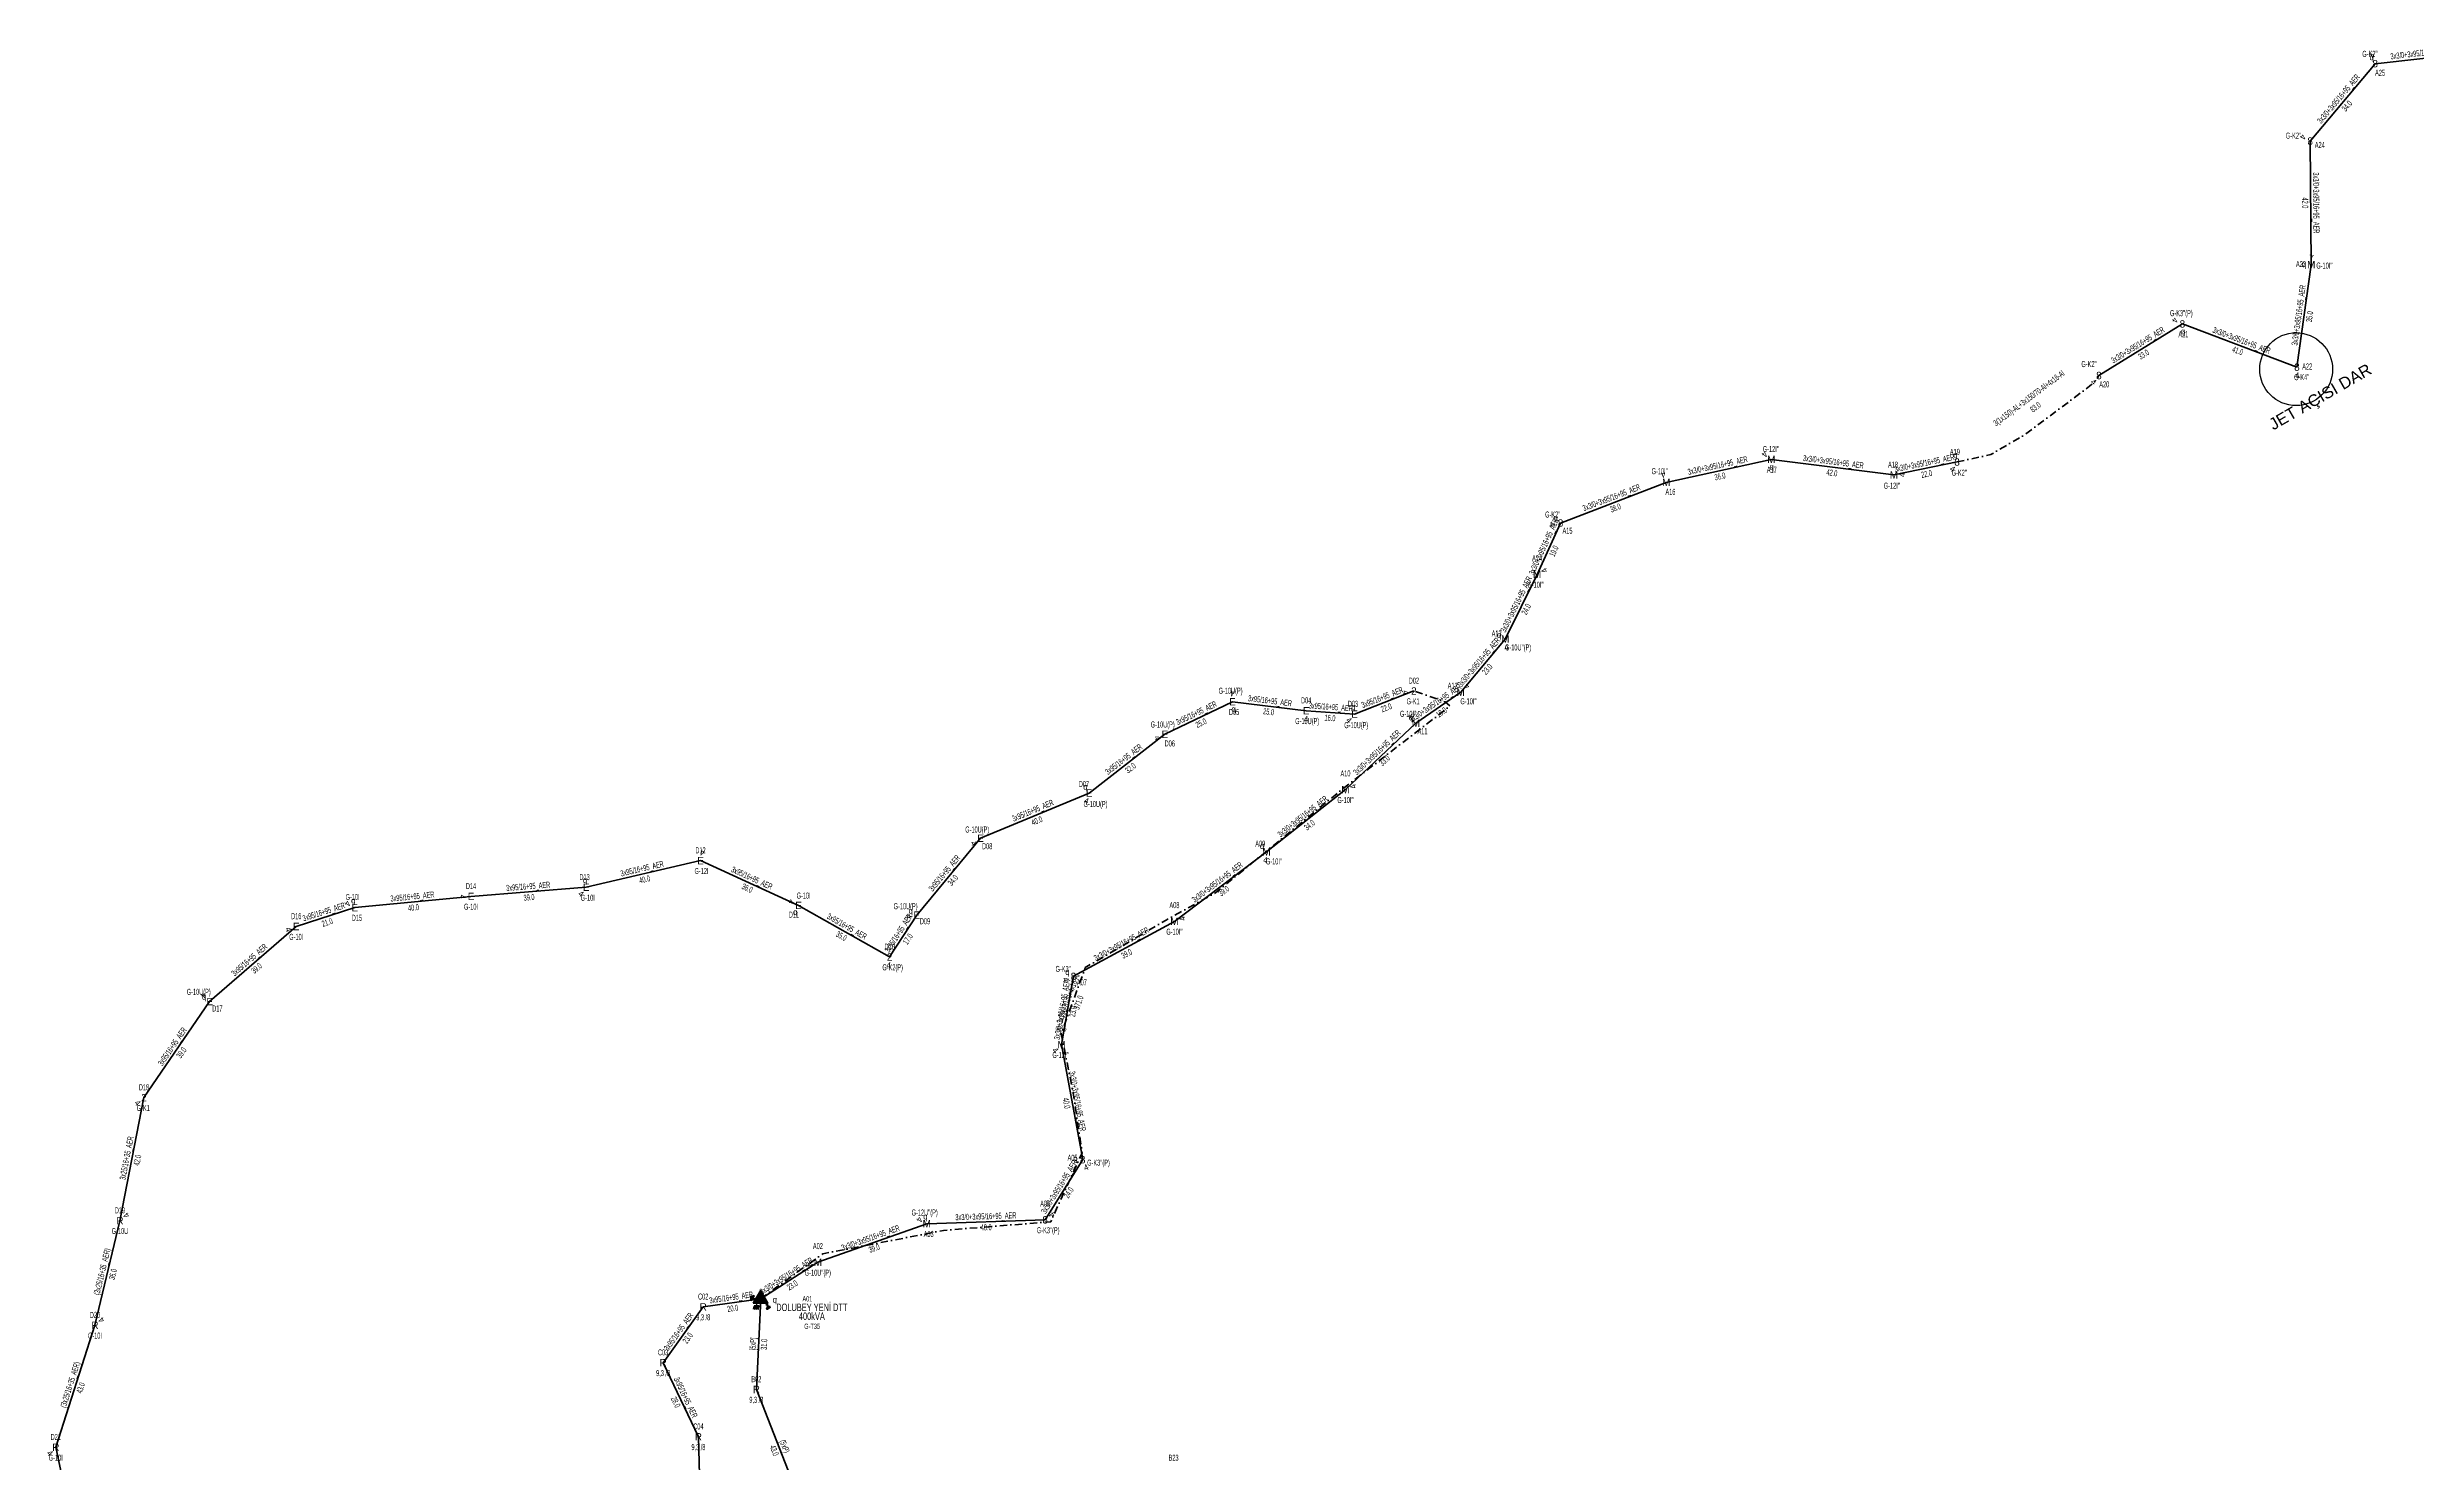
# Model space of a CAD drawing. Header units: millimetres. Extents: x 431745 to 436691, y 4033035 to 4040054.
# Drawn here: x 433489 to 434291, y 4033542 to 4034020 of the extents above; entities that cross this region are included whole.
import ezdxf
from ezdxf.enums import TextEntityAlignment as Align

# ---------------------------------------------------------------- set-up
doc = ezdxf.new("R2010")
doc.units = ezdxf.units.MM
doc.linetypes.add('DASHDOT', pattern=[5, 2.5, -1.25, 0, -1.25])
for name, color, linetype, lineweight in [('DIREK_AG_MEVCUT', 120, 'Continuous', 25), ('DIREK_AG_YENI', 108, 'Continuous', 25), ('DIREK_OG_YENI', 10, 'Continuous', 25), ('HAT_AG_HAVAI_BYSK', 3, 'Continuous', 50), ('HAT_AG_HAVAI_MEVCUT', 126, 'Continuous', 50), ('HAT_AG_HAVAI_YENI', 3, 'Continuous', 50), ('HAT_AG_YERALTI_YENI', 3, 'DASHDOT', 50), ('HAT_OG_HAVAI_YENI', 1, 'Continuous', 70), ('HAT_OG_YERALTI_YENI', 1, 'DASHDOT', 70), ('KULLANICI', 1, 'Continuous', 25), ('TRAFO_TADILAT_BYSK', 5, 'Continuous', 30), ('TRAFO_YENI', 5, 'Continuous', 30)]:
    doc.layers.add(name, color=color, linetype=linetype, lineweight=lineweight)
doc.styles.add('Direk', font='B_CAD')
doc.styles.get("Standard").update_dxf_attribs({"font": 'Arial'})

# ---------------------------------------------------------------- blocks, each defined once
blk = doc.blocks.new('YENI_DIREK')
h = blk.add_hatch(color=32)
h.paths.add_polyline_path([(-3.28, -0.5), (-3.07, -0.63), (-2.64, 0.1), (-1.87, -0.35), (-1.77, -0.17), (-2.54, 0.28), (-2.11, 1.01), (-2.33, 1.14)])
h.paths.add_polyline_path([(-3.42, -0.17), (-3.29, -0.25), (-2.57, 0.98), (-2.7, 1.06)])
h.paths.add_polyline_path([(-3.5, 0.29), (-3.37, 0.22), (-3.01, 0.82), (-3.14, 0.9)])
h.paths.add_polyline_path([(-3.41, 0.73), (-3.54, 0.81), (-3.62, 0.68), (-3.49, 0.61)])
h.paths.add_polyline_path([(-1.26, -1.44), (-1.46, -1.44), (-1.47, -2.34), (-2.22, -2.34), (-2.48, -3.47), (-2.38, -3.47), (-2.17, -2.54), (-1.87, -2.54), (-2.08, -3.47), (-1.98, -3.47), (-1.77, -2.54), (-1.47, -2.54), (-1.68, -3.48), (-1.58, -3.48), (-1.37, -2.54), (-1.07, -2.54), (-1.28, -3.48), (-1.18, -3.48), (-0.97, -2.54), (-0.67, -2.55), (-0.88, -3.48), (-0.78, -3.48), (-0.52, -2.35), (-1.27, -2.34)])
at = {"layer": 'TRAFO_YENI'}
for points in [[(2.31, -1.57), (2.08, -1.92), (2.04, -1.44), (1.9, -1.44), (1.98, -2.32), (2.21, -1.96), (2.27, -2.67), (2.06, -2.67), (2.36, -2.87), (2.36, -2.86), (2.6, -2.49), (2.41, -2.63)], [(2.31, -1.57), (2.08, -1.92), (2.04, -1.44), (1.9, -1.44), (1.98, -2.32), (2.21, -1.96), (2.27, -2.67), (2.06, -2.67), (2.36, -2.87), (1.94, -3.19), (2.16, -3.79), (2.22, -3.74), (2.04, -3.26), (2.22, -3.13), (2.4, -3.6), (2.46, -3.56), (2.28, -3.08), (2.46, -2.94), (2.64, -3.42), (2.69, -3.38), (2.51, -2.9), (2.69, -2.76), (2.87, -3.24), (2.93, -3.2), (2.75, -2.72), (2.93, -2.58), (3.11, -3.06), (3.17, -3.01), (2.95, -2.42), (2.36, -2.86), (2.6, -2.49), (2.41, -2.63)], [(2.93, -2.58), (3.11, -3.06), (3.17, -3.01), (2.95, -2.42), (2.36, -2.86), (2.6, -2.49), (2.41, -2.63), (2.31, -1.57), (2.08, -1.92), (2.04, -1.44), (1.9, -1.44), (1.98, -2.32), (2.21, -1.96), (2.27, -2.67), (2.06, -2.67), (2.36, -2.87), (1.94, -3.19), (2.16, -3.79), (2.22, -3.74), (2.04, -3.26), (2.22, -3.13), (2.4, -3.6), (2.46, -3.56), (2.28, -3.08), (2.46, -2.94), (2.64, -3.42), (2.69, -3.38), (2.51, -2.9), (2.69, -2.76), (2.87, -3.24), (2.93, -3.2), (2.75, -2.72)]]:
    blk.add_hatch(color=32, dxfattribs=at).paths.add_polyline_path(points)
at = {"layer": 'TRAFO_TADILAT_BYSK', "color": 32, "flags": 128}
for points in [[(-3.49, 0.61), (-3.41, 0.73), (-3.54, 0.81), (-3.62, 0.68), (-3.49, 0.61)], [(-3.37, 0.22), (-3.01, 0.82), (-3.14, 0.9), (-3.5, 0.29), (-3.37, 0.22)], [(-3.29, -0.25), (-2.57, 0.98), (-2.7, 1.06), (-3.42, -0.17), (-3.29, -0.25)], [(-1.77, -0.17), (-2.54, 0.28), (-2.11, 1.01), (-2.33, 1.14), (-3.28, -0.5), (-3.07, -0.63), (-2.64, 0.1), (-1.87, -0.35), (-1.77, -0.17)], [(-1.26, -1.44), (-1.46, -1.44), (-1.47, -2.34), (-2.22, -2.34), (-2.48, -3.47), (-2.38, -3.47), (-2.17, -2.54), (-1.87, -2.54), (-2.08, -3.47), (-1.98, -3.47), (-1.77, -2.54), (-1.47, -2.54), (-1.68, -3.48), (-1.58, -3.48), (-1.37, -2.54), (-1.07, -2.54), (-1.28, -3.48), (-1.18, -3.48), (-0.97, -2.54), (-0.67, -2.55), (-0.88, -3.48), (-0.78, -3.48), (-0.52, -2.35), (-1.27, -2.34), (-1.26, -1.44)]]:
    blk.add_lwpolyline(points, dxfattribs=at)
at = {"layer": 'TRAFO_YENI', "linetype": 'Continuous'}
for p, q in [((-2.5, -1.44), (0, 2.89)), ((2.5, -1.44), (0, 2.89)), ((-2.5, -1.44), (2.5, -1.44))]:
    blk.add_line(p, q, dxfattribs=at)
at = {"layer": 'TRAFO_YENI', "color": 32, "flags": 128}
blk.add_lwpolyline([(1.9, -1.44), (2.04, -1.44), (2.08, -1.92), (2.31, -1.57), (2.41, -2.63), (2.6, -2.49), (2.36, -2.86), (2.95, -2.42), (3.17, -3.01), (3.11, -3.06), (2.93, -2.58), (2.75, -2.72), (2.93, -3.2), (2.87, -3.24), (2.69, -2.76), (2.51, -2.9), (2.69, -3.38), (2.64, -3.42), (2.46, -2.94), (2.28, -3.08), (2.46, -3.56), (2.4, -3.6), (2.22, -3.13), (2.04, -3.26), (2.22, -3.74), (2.16, -3.79), (1.94, -3.19), (2.36, -2.87), (2.06, -2.67), (2.27, -2.67), (2.21, -1.96), (1.98, -2.32), (1.9, -1.44)], dxfattribs=at)
at = {"layer": 'TRAFO_YENI', "linetype": 'Continuous'}
for points in [[(-2.5, -1.44), (0, -1.44), (0, 2.89)], [(0, -1.44), (0, 2.89), (2.5, -1.44)]]:
    blk.add_solid(points, dxfattribs=at)

msp = doc.modelspace()

# ---------------------------------------------------------------- linework, layer by layer
at = {"layer": 'HAT_AG_HAVAI_BYSK'}
msp.add_line((433729.11412, 4033566.387949), (433730.579, 4033597.08), dxfattribs=at)
at = {"layer": 'HAT_AG_HAVAI_MEVCUT'}
for p, q in [((433505.3, 4033588.13), (433513.76, 4033623.51)), ((433505.3, 4033588.13), (433492.051821, 4033546.837422)), ((433729.11412, 4033566.387949), (433744.771957, 4033526.564339)), ((433492.051821, 4033546.837422), (433501.493831, 4033502.193852))]:
    msp.add_line(p, q, dxfattribs=at)
at = {"layer": 'HAT_AG_HAVAI_YENI'}
for p, q in [((433867.386, 4033788.069), (433890.215, 4033799.097)), ((433890.215, 4033799.097), (433915.182, 4033796.042)), ((433915.182, 4033796.042), (433931.552, 4033794.922)), ((433931.552, 4033794.922), (433951.628, 4033802.732)), ((433841.724, 4033768.207), (433867.386, 4033788.069)), ((433804.983, 4033752.899), (433841.724, 4033768.207)), ((433783.371, 4033726.913), (433804.983, 4033752.899)), ((433671.52783, 4033736.310352), (433710.228, 4033745.319)), ((433710.228, 4033745.319), (433743.415074, 4033730.164785)), ((433593.230919, 4033729.418038), (433632.553112, 4033733.229702)), ((433632.553112, 4033733.229702), (433671.52783, 4033736.310352)), ((433573.411041, 4033723.037775), (433593.230919, 4033729.418038)), ((433743.415074, 4033730.164785), (433774.226, 4033712.727)), ((433774.226, 4033712.727), (433783.371, 4033726.913)), ((433544.114, 4033697.636), (433573.411041, 4033723.037775)), ((433521.896, 4033665.141), (433544.114, 4033697.636)), ((433513.76, 4033623.51), (433521.896, 4033665.141)), ((433711.142586, 4033594.333931), (433730.579, 4033597.08)), ((433697.561463, 4033575.447682), (433711.142586, 4033594.333931)), ((433709.508625, 4033550.392966), (433697.561463, 4033575.447682)), ((433709.508625, 4033550.392966), (433710.509601, 4033512.793605))]:
    msp.add_line(p, q, dxfattribs=at)
at = {"layer": 'HAT_AG_YERALTI_YENI', "flags": 128}
msp.add_lwpolyline([(433730.579, 4033597.08), (433751.630815, 4033612.301888), (433792.470749, 4033620.204136), (433828.738646, 4033623.135815), (433839.368218, 4033646.492901), (433836.349188, 4033666.686867), (433832.259819, 4033686.78488), (433840.441792, 4033709.148939), (433867.791328, 4033725.221856), (433884.437208, 4033734.390735), (433927.455074, 4033769.555316), (433963.907115, 4033797.677447), (433962.170943, 4033799.044221), (433951.628, 4033802.732)], dxfattribs=at)
at = {"layer": 'HAT_OG_HAVAI_YENI'}
for p, q in [((434276.931, 4034014.969), (434254.928, 4033988.782)), ((434308.219, 4034018.466), (434276.931, 4034014.969)), ((434254.928, 4033988.782), (434255.294129, 4033946.955348)), ((434255.294129, 4033946.955348), (434250.44387, 4033912.302093)), ((434211.68973, 4033926.932385), (434183.44, 4033909.46)), ((434250.44387, 4033912.302093), (434211.68973, 4033926.932385)), ((434072.585, 4033881.059), (434037.029, 4033873.304)), ((434114.062, 4033875.816), (434072.585, 4033881.059)), ((434135.423, 4033880.205), (434114.062, 4033875.816)), ((434037.029, 4033873.304), (434001.244752, 4033859.560874)), ((433993.319857, 4033842.161153), (434001.244752, 4033859.560874)), ((433993.319857, 4033842.161153), (433982.561, 4033820.279)), ((433982.561, 4033820.279), (433967.458201, 4033802.276685)), ((433967.458201, 4033802.276685), (433952.302, 4033791.829)), ((433952.302, 4033791.829), (433928.473854, 4033769.341845)), ((433928.473854, 4033769.341845), (433901.779344, 4033748.304482)), ((433870.595149, 4033724.775242), (433901.779344, 4033748.304482)), ((433836.431, 4033706.181), (433870.595149, 4033724.775242)), ((433832.379, 4033683.069), (433836.431, 4033706.181)), ((433839.55, 4033644.158), (433832.379, 4033683.069)), ((433826.868, 4033623.783), (433839.55, 4033644.158)), ((433749.937529, 4033609.419591), (433786.789, 4033622.472)), ((433786.789, 4033622.472), (433826.868, 4033623.783)), ((433749.937529, 4033609.419591), (433730.579, 4033597.08))]:
    msp.add_line(p, q, dxfattribs=at)
at = {"layer": 'HAT_OG_YERALTI_YENI', "flags": 128}
msp.add_lwpolyline([(434135.423, 4033880.205), (434146.879952, 4033882.735947), (434158.175125, 4033889.303594), (434180.29346, 4033905.851763), (434182.528747, 4033907.875408), (434183.44, 4033909.46)], dxfattribs=at)
at = {"layer": 'KULLANICI'}
msp.add_circle((434250.180057, 4033911.601596), 12.322888, dxfattribs=at)

# ---------------------------------------------------------------- block references
at = {"layer": 'TRAFO_YENI'}
msp.add_blockref('YENI_DIREK', (433730.579, 4033597.08), dxfattribs=at)

# ---------------------------------------------------------------- texts
at = {"layer": 'DIREK_AG_MEVCUT', "width": 0.53}
for s, p in [('D19', (433513.76, 4033627.01)), ('G-10U', (433513.76, 4033620.01)), ('C02', (433711.142586, 4033597.833931)), ('D20', (433505.3, 4033591.63)), ('9,3 /8', (433711.142586, 4033590.833931)), ('G-10I', (433505.3, 4033584.63)), ('C03', (433697.561463, 4033578.947682)), ('9,3 /8', (433697.561463, 4033571.947682)), ('B02', (433729.11412, 4033569.887949)), ('9,3 /3', (433729.11412, 4033562.887949)), ('C04', (433709.508625, 4033553.892966)), ('D21', (433492.051821, 4033550.337422)), ('9,3 /8', (433709.508625, 4033546.892966)), ('G-10I', (433492.051821, 4033543.337422)), ('B23', (433870.316137, 4033543.303515))]:
    msp.add_text(s, height=2.05, dxfattribs=at).set_placement(p, align=Align.MIDDLE_CENTER)
at = {"layer": 'DIREK_AG_MEVCUT', "style": 'Direk'}
for p in [(433513.76, 4033623.51), (433711.142586, 4033594.333931), (433505.3, 4033588.13), (433697.561463, 4033575.447682), (433729.11412, 4033566.387949), (433492.051821, 4033546.837422), (433709.508625, 4033550.392966)]:
    msp.add_text('R', height=2.5, dxfattribs=at).set_placement(p, align=Align.MIDDLE_CENTER)
at = {"layer": 'DIREK_AG_MEVCUT', "color": 32, "style": 'Direk'}
for rotation, p in [(489.470995, (433515.92145, 4033625.289925)), (488.276027, (433507.4981, 4033589.864462)), (315.000001, (433490.071922, 4033544.857523))]:
    msp.add_text('4', height=2, rotation=rotation, dxfattribs=at).set_placement(p, align=Align.MIDDLE_CENTER)
at = {"layer": 'DIREK_AG_YENI', "width": 0.53}
for s, p in [('G-10U(P)', (433889.600181, 4033802.80924)), ('D02', (433951.628, 4033806.232)), ('D05', (433890.786877, 4033795.644037)), ('D04', (433915.182, 4033799.542)), ('D03', (433931.024298, 4033798.38199)), ('G-K1', (433951.374478, 4033799.232)), ('G-10U(P)', (433866.635089, 4033791.39091)), ('G-10U(P)', (433915.51921, 4033792.542)), ('G-10U(P)', (433932.12393, 4033791.172014)), ('D06', (433869.026491, 4033784.977271)), ('D07', (433839.964534, 4033771.232604)), ('G-10U(P)', (433843.889938, 4033764.48242)), ('G-10U(P)', (433803.85311, 4033755.854332)), ('D12', (433710.228, 4033748.819)), ('D08', (433807.232222, 4033750.217396)), ('D13', (433670.991663, 4033739.76904)), ('G-12I', (433710.56521, 4033741.819)), ('G-10I', (433592.484785, 4033733.024053)), ('D14', (433632.553112, 4033736.729702)), ('G-10I', (433672.077042, 4033732.767504)), ('G-10I', (433745.120226, 4033733.507624)), ('D16', (433573.411041, 4033726.537775)), ('D15', (433593.940095, 4033725.990639)), ('G-10I', (433632.553112, 4033729.729702)), ('D11', (433741.824708, 4033727.046976)), ('G-10U(P)', (433779.622248, 4033729.912079)), ('D09', (433786.192526, 4033724.842012)), ('G-10I', (433573.411041, 4033719.537775)), ('D10', (433774.226, 4033716.227)), ('G-K2(P)', (433775.237715, 4033709.227)), ('G-10U(P)', (433540.417433, 4033700.931554)), ('D17', (433546.72652, 4033695.306893)), ('D18', (433521.896, 4033668.641)), ('G-K1', (433521.642478, 4033661.641))]:
    msp.add_text(s, height=2.05, dxfattribs=at).set_placement(p, align=Align.MIDDLE_CENTER)
at = {"layer": 'DIREK_AG_YENI', "style": 'Direk'}
for s, p in [('2', (433951.628, 4033802.732)), ('E', (433890.215, 4033799.097)), ('E', (433915.182, 4033796.042)), ('E', (433931.552, 4033794.922)), ('E', (433867.386, 4033788.069)), ('E', (433841.724, 4033768.207)), ('E', (433804.983, 4033752.899)), ('E', (433710.228, 4033745.319)), ('E', (433632.553112, 4033733.229702)), ('E', (433671.52783, 4033736.310352)), ('E', (433743.415074, 4033730.164785)), ('E', (433573.411041, 4033723.037775)), ('E', (433593.230919, 4033729.418038)), ('E', (433783.371, 4033726.913)), ('2', (433774.226, 4033712.727)), ('E', (433544.114, 4033697.636)), ('2', (433521.896, 4033665.141))]:
    msp.add_text(s, height=2.5, dxfattribs=at).set_placement(p, align=Align.MIDDLE_CENTER)
at = {"layer": 'DIREK_AG_YENI', "color": 32, "style": 'Direk'}
for rotation, p in [(541.213903, (433890.155682, 4033801.896372)), (280.628559, (433948.876038, 4033802.215564)), (359.263551, (433915.146011, 4033793.242231)), (317.378853, (433929.655987, 4033792.861628)), (295.238431, (433864.853284, 4033786.875119)), (341.398984, (433840.830867, 4033765.553264)), (527.72857, (433710.823121, 4033748.055025)), (305.586704, (433802.70594, 4033751.269584)), (239.76716, (433590.811757, 4033730.827881)), (272.768311, (433629.756379, 4033733.094469)), (321.665625, (433669.79113, 4033734.11402)), (244.215713, (433740.893848, 4033731.382741)), (280.456821, (433780.617503, 4033726.404815)), (290.463338, (433570.787732, 4033722.058873)), (353.307187, (433773.899671, 4033709.946081)), (224.604559, (433542.147813, 4033699.629516)), (309.470995, (433519.73455, 4033663.361075))]:
    msp.add_text('4', height=2, rotation=rotation, dxfattribs=at).set_placement(p, align=Align.MIDDLE_CENTER)
at = {"layer": 'DIREK_AG_YENI', "color": 4, "style": 'Direk'}
for p in [(433890.623484, 4033796.630598), (433931.17507, 4033797.393421), (433840.467238, 4033770.368146), (433671.144854, 4033738.780844), (433592.724365, 4033731.866181), (433742.279098, 4033727.937779), (433781.355625, 4033728.392277), (433542.247914, 4033699.299648)]:
    msp.add_text('q', height=2, dxfattribs=at).set_placement(p, align=Align.MIDDLE_CENTER)
at = {"layer": 'DIREK_OG_YENI', "width": 0.53}
for s, p in [("G-K2''", (434275.147842, 4034018.298793)), ('A25', (434278.583299, 4034011.883565)), ("G-K2''", (434249.279844, 4033990.633423)), ('A24', (434258.17843, 4033987.484038)), ('A23', (434251.801556, 4033947.183227)), ("G-10I''", (434259.751494, 4033946.664519)), ("G-K3''(P)", (434211.337708, 4033930.570178)), ('A21', (434212.026843, 4033923.448658)), ("G-K2''", (434180.086515, 4033913.335931)), ("G-K4''", (434252.072534, 4033908.919022)), ('A22', (434253.936957, 4033912.521961)), ('A20', (434185.249939, 4033906.464317)), ("G-12I''", (434072.427378, 4033884.598595)), ('A19', (434134.693279, 4033883.628084)), ("G-10I''", (434034.807989, 4033877.099778)), ('A17', (434072.740704, 4033877.562465)), ('A18', (434113.758304, 4033879.302799)), ("G-K2''", (434136.194838, 4033876.584348)), ('A16', (434038.440794, 4033870.10137)), ("G-12I''", (434113.36608, 4033872.190285)), ("G-K2''", (433998.617928, 4033862.437993)), ('A15', (434003.604641, 4033856.976126)), ('A14', (433993.319857, 4033847.661153)), ("G-10I''", (433992.772113, 4033838.661153)), ('A13', (433979.627487, 4033822.188057)), ("G-10U''(P)", (433986.891592, 4033817.460759)), ('A12', (433964.760147, 4033804.506147)), ("G-10I''", (433949.666566, 4033794.995586)), ("G-10I''", (433970.099503, 4033799.258116)), ('A11', (433954.540947, 4033789.138811)), ('A10', (433928.473854, 4033774.841845)), ("G-10I''", (433928.473854, 4033765.841845)), ('A09', (433899.64199, 4033751.076073)), ("G-10I''", (433904.278022, 4033745.06435)), ('A08', (433870.595149, 4033730.275242)), ("G-10I''", (433870.595149, 4033721.275242)), ("G-K3''", (433832.949399, 4033708.682177)), ('A07', (433839.273527, 4033704.138933)), ('A06', (433832.379, 4033688.569)), ("G-12I''", (433832.04179, 4033679.569)), ('A05', (433836.111179, 4033644.809546)), ("G-K3''(P)", (433844.908655, 4033643.142706)), ("G-12U''(P)", (433786.084374, 4033626.269966)), ('A04', (433826.868, 4033629.283)), ('A03', (433787.42745, 4033619.030724)), ("G-K3''(P)", (433827.879715, 4033620.283)), ('A02', (433749.937529, 4033614.919591)), ("G-10U''(P)", (433749.937529, 4033605.919591))]:
    msp.add_text(s, height=2.05, dxfattribs=at).set_placement(p, align=Align.MIDDLE_CENTER)
at = {"layer": 'DIREK_OG_YENI', "color": 4, "style": 'Direk'}
for p in [(434275.750786, 4034017.172882), (434252.799434, 4033947.118118), (434211.930525, 4033924.444009), (434072.696217, 4033878.561475), (434134.901771, 4033882.65006), (433999.559118, 4033861.407123), (433980.465633, 4033821.642612), (433950.702752, 4033793.750564), (433900.252662, 4033750.284189), (433834.400623, 4033707.63962), (433837.0937, 4033644.62339), (433786.332964, 4033624.930054)]:
    msp.add_text('q', height=2, dxfattribs=at).set_placement(p, align=Align.MIDDLE_CENTER)
at = {"layer": 'DIREK_OG_YENI', "color": 32, "style": 'Direk'}
for rotation, p in [(197.273567, (434276.099584, 4034017.642714)), (240.906695, (434252.481279, 4033990.143453)), (538.384228, (434255.37308, 4033949.754234)), (243.631937, (434209.181043, 4033928.175965)), (320.482327, (434181.658315, 4033907.300001)), (362.512299, (434250.566605, 4033909.504784)), (232.426828, (434070.365789, 4033882.766368)), (201.318474, (434036.011055, 4033875.912407)), (450.372819, (434116.861941, 4033875.834219)), (326.822414, (434133.89074, 4033877.86146)), (278.954411, (433998.478877, 4033859.125058)), (478.309021, (433995.784984, 4033843.488988)), (368.475205, (433982.973668, 4033817.509577)), (495.595999, (433969.417398, 4033804.277071)), (217.174601, (433950.610111, 4033794.060034)), (471.670776, (433931.075953, 4033770.375809)), (352.336805, (433901.405965, 4033745.529488)), (468.517725, (433873.25018, 4033725.664516)), (292.181272, (433833.838217, 4033705.123893)), (312.248392, (433830.306336, 4033681.186431)), (383.686053, (433840.67483, 4033641.593871)), (240.007019, (433784.363957, 4033623.871703)), (487.111598, (433829.100893, 4033625.472434)), (286.257208, (433747.249488, 4033608.635731))]:
    msp.add_text('4', height=2, rotation=rotation, dxfattribs=at).set_placement(p, align=Align.MIDDLE_CENTER)
at = {"layer": 'DIREK_OG_YENI', "style": 'Direk'}
for s, p in [('8', (434276.931, 4034014.969)), ('8', (434254.928, 4033988.782)), ('M', (434255.294129, 4033946.955348)), ('8', (434211.68973, 4033926.932385)), ('8', (434183.44, 4033909.46)), ('8', (434250.44387, 4033912.302093)), ('M', (434072.585, 4033881.059)), ('M', (434114.062, 4033875.816)), ('8', (434135.423, 4033880.205)), ('M', (434037.029, 4033873.304)), ('8', (434001.244752, 4033859.560874)), ('M', (433993.319857, 4033842.161153)), ('M', (433982.561, 4033820.279)), ('M', (433967.458201, 4033802.276685)), ('M', (433952.302, 4033791.829)), ('M', (433928.473854, 4033769.341845)), ('M', (433901.779344, 4033748.304482)), ('M', (433870.595149, 4033724.775242)), ('8', (433836.431, 4033706.181)), ('M', (433832.379, 4033683.069)), ('8', (433839.55, 4033644.158)), ('M', (433786.789, 4033622.472)), ('8', (433826.868, 4033623.783)), ('M', (433749.937529, 4033609.419591))]:
    msp.add_text(s, height=2.5, dxfattribs=at).set_placement(p, align=Align.MIDDLE_CENTER)
at = {"layer": 'HAT_AG_HAVAI_BYSK', "lineweight": 30, "width": 0.53}
msp.add_text('[5xP]', height=2.05, rotation=87.268041, dxfattribs=at).set_placement((433728.997359, 4033581.774372), align=Align.CENTER)
msp.add_text('31.0', height=2.05, rotation=87.268041, dxfattribs=at).set_placement((433730.695427, 4033581.693344), align=Align.TOP_CENTER)
at = {"layer": 'HAT_AG_HAVAI_MEVCUT', "lineweight": 30, "width": 0.53}
for s, rotation, p in [('(3x25/16+35_AER)', 436.552051, (433508.703306, 4033606.017678, 216752.65)), ('(3x25/16+35_AER)', 72.211847, (433497.866547, 4033567.743385)), ('(5xP)', 291.463748, (433737.73409, 4033546.787169))]:
    msp.add_text(s, height=2.05, rotation=rotation, dxfattribs=at).set_placement(p, align=Align.CENTER)
for s, rotation, p in [('36.0', 436.552051, (433510.356694, 4033605.622322, 216752.65)), ('43.0', 72.211847, (433499.485274, 4033567.224038)), ('43.0', 291.463748, (433736.151987, 4033546.165118))]:
    msp.add_text(s, height=2.05, rotation=rotation, dxfattribs=at).set_placement(p, align=Align.TOP_CENTER)
at = {"layer": 'HAT_AG_HAVAI_YENI', "lineweight": 30, "width": 0.53}
for s, rotation, p in [('3x95/16+95_AER', 21.257491, (433941.281869, 4033799.619259, 216975.814045)), ('3x95/16+95_AER', 25.783784, (433878.43077, 4033794.348376, 216945.1075)), ('3x95/16+95_AER', 353.024063, (433902.801912, 4033798.413226, 216957.591178)), ('3x95/16+95_AER', 356.085831, (433923.4252, 4033796.330036, 216965.776)), ('3x95/16+95_AER', 37.739329, (433854.03474, 4033778.810183, 216933.693)), ('3x95/16+95_AER', 22.618868, (433823.026591, 4033761.337621, 216920.862)), ('3x95/16+95_AER', 13.104325, (433690.685222, 4033741.642668, 216855.114023)), ('3x95/16+95_AER', 335.456745, (433727.174633, 4033738.51522, 216871.707537)), ('3x95/16+95_AER', 50.250316, (433793.523253, 4033740.449296, 216902.4915)), ('3x95/16+95_AER', 5.53662, (433612.810006, 4033732.169905, 216816.276556)), ('3x95/16+95_AER', 4.519392, (433651.973494, 4033735.617384, 216835.763915)), ('3x95/16+95_AER', 17.844007, (433583.060517, 4033727.037017, 216796.61546)), ('3x95/16+95_AER', 330.491827, (433759.239203, 4033722.185635, 216887.113)), ('3x95/16+95_AER', 57.192645, (433778.083849, 4033720.28032, 216891.685271)), ('3x95/16+95_AER', 40.926674, (433558.205692, 4033710.979104, 216786.70552)), ('3x95/16+95_AER', 55.638212, (433532.30348, 4033681.868448, 216772.057)), ('3x25/16+35_AER', 78.9417, (433516.993928, 4033644.488731, 216760.948146)), ('3x95/16+95_AER', 8.041256, (433720.741723, 4033596.548491)), ('3x95/16+95_AER', 54.280046, (433703.661926, 4033585.387057)), ('3x95/16+95_AER', 295.493808, (433704.302281, 4033563.286175))]:
    msp.add_text(s, height=2.05, rotation=rotation, dxfattribs=at).set_placement(p, align=Align.CENTER)
for s, rotation, p in [('25.0', 353.024063, (433902.595443, 4033796.725811, 216957.591178)), ('22.0', 21.257491, (433941.898221, 4033798.034927, 216975.814045)), ('25.0', 25.783784, (433879.17023, 4033792.817624, 216945.1075)), ('16.0', 356.085831, (433923.309155, 4033794.634001, 216965.776)), ('32.0', 37.739329, (433855.07526, 4033777.465817, 216933.693)), ('40.0', 22.618868, (433823.680409, 4033759.768379, 216920.862)), ('40.0', 13.104325, (433691.070654, 4033739.986938, 216855.114023)), ('34.0', 50.250316, (433794.83029, 4033739.362257, 216902.4915)), ('39.0', 4.519392, (433652.107448, 4033733.92267, 216835.763915)), ('36.0', 335.456745, (433726.468487, 4033736.968819, 216871.707537)), ('21.0', 17.844007, (433583.581443, 4033725.418797, 216796.61546)), ('40.0', 5.53662, (433612.974025, 4033730.477836, 216816.276556)), ('35.0', 330.491827, (433758.401872, 4033720.70615, 216887.113)), ('17.0', 57.192645, (433779.512694, 4033719.359233, 216891.685271)), ('39.0', 40.926674, (433559.319349, 4033709.694671, 216786.70552)), ('39.0', 55.638212, (433533.706813, 4033680.90894, 216772.057)), ('42.0', 78.9417, (433518.662364, 4033644.162658, 216760.948146)), ('20.0', 8.041256, (433720.979529, 4033594.865206)), ('23.0', 54.280046, (433705.042122, 4033584.394556)), ('28.0', 295.493808, (433702.767807, 4033562.554472))]:
    msp.add_text(s, height=2.05, rotation=rotation, dxfattribs=at).set_placement(p, align=Align.TOP_CENTER)
at = {"layer": 'HAT_AG_YERALTI_YENI', "lineweight": 30, "width": 0.53}
msp.add_text('3x150/70-Al+4x16-Al', height=2.05, rotation=69.904769, dxfattribs=at).set_placement((433835.552551, 4033698.258954), align=Align.CENTER)
msp.add_text('371.0', height=2.05, rotation=69.904769, dxfattribs=at).set_placement((433837.14906, 4033697.674865), align=Align.TOP_CENTER)
at = {"layer": 'HAT_OG_HAVAI_YENI', "lineweight": 30, "width": 0.53}
for rotation, p in [(366.377372, (434292.480585, 4034017.56224, 217138.4655)), (409.962147, (434265.278723, 4034002.4223, 217127.464)), (270.501525, (434255.961032, 4033967.876114, 217127.647065)), (442.03233, (434252.027205, 4033929.746542, 217125.221935)), (391.736685, (434197.117751, 4033918.919096, 217091.72)), (339.317696, (434231.367008, 4033920.412459, 217105.844865)), (372.303905, (434054.625868, 4033878.011976, 217018.5145)), (352.7956, (434093.430098, 4033879.280789, 217036.2925)), (371.610852, (434124.571426, 4033878.843107, 217057.031)), (381.009545, (434018.832131, 4033867.22593, 217000.622376)), (65.512582, (433996.50876, 4033851.213333, 217000.622376)), (423.817915, (433987.177641, 4033831.595118, 216991.2805)), (410.005487, (433974.358411, 4033811.824149, 216983.729101)), (394.579816, (433959.39768, 4033797.752678, 216976.151)), (403.341549, (433939.804533, 4033781.203606)), (398.240876, (433914.600476, 4033759.490767)), (37.035448, (433885.675284, 4033737.218385)), (28.557748, (433853.106828, 4033716.224763)), (80.055428, (433833.567805, 4033694.77168)), (280.442642, (433836.800493, 4033663.767421)), (58.10071, (433832.487673, 4033634.419762)), (19.503618, (433768.079478, 4033616.747023, 216893.3945)), (1.873131, (433806.800873, 4033623.977316)), (392.514414, (433739.801379, 4033603.966563, 216865.2895))]:
    msp.add_text('3x3/0+3x95/16+95_AER', height=2.05, rotation=rotation, dxfattribs=at).set_placement(p, align=Align.CENTER)
for s, rotation, p in [('34.0', 409.962147, (434266.580277, 4034001.3287, 217127.464)), ('42.0', 270.501525, (434254.261097, 4033967.861234, 217127.647065)), ('35.0', 442.03233, (434253.710794, 4033929.510898, 217125.221935)), ('33.0', 391.736685, (434198.011979, 4033917.473289, 217091.72)), ('41.0', 339.317696, (434230.766592, 4033918.822019, 217105.844865)), ('36.0', 372.303905, (434054.988132, 4033876.351024, 217018.5145)), ('42.0', 352.7956, (434093.216902, 4033877.594211, 217036.2925)), ('22.0', 371.610852, (434124.913574, 4033877.177893, 217057.031)), ('38.0', 381.009545, (434019.441621, 4033865.638945, 217000.622376)), ('19.0', 65.512582, (433998.055849, 4033850.508694, 217000.622376)), ('24.0', 423.817915, (433988.703215, 4033830.845035, 216991.2805)), ('23.0', 410.005487, (433975.660791, 4033810.731535, 216983.729101)), ('18.0', 394.579816, (433960.362521, 4033796.353006, 216976.151)), ('33.0', 403.341549, (433940.971321, 4033779.967239)), ('34.0', 398.240876, (433915.652723, 4033758.15556)), ('39.0', 37.035448, (433886.699209, 4033735.861338)), ('39.0', 28.557748, (433853.919503, 4033714.731592)), ('23.0', 80.055428, (433835.242263, 4033694.478098)), ('40.0', 280.442642, (433835.12865, 4033663.459294)), ('24.0', 58.10071, (433833.930936, 4033633.521435)), ('40.0', 1.873131, (433806.85644, 4033622.278225)), ('39.0', 19.503618, (433768.647051, 4033615.144568, 216893.3945)), ('23.0', 392.514414, (433740.715149, 4033602.533028, 216865.2895))]:
    msp.add_text(s, height=2.05, rotation=rotation, dxfattribs=at).set_placement(p, align=Align.TOP_CENTER)
at = {"layer": 'HAT_OG_YERALTI_YENI', "lineweight": 30, "width": 0.53}
msp.add_text('3(1x150)-AL+3x150/70-Al+4x16-Al', height=2.05, rotation=36.802559, dxfattribs=at).set_placement((434160.331637, 4033900.978915), align=Align.CENTER)
msp.add_text('83.0', height=2.05, rotation=36.802559, dxfattribs=at).set_placement((434161.350038, 4033899.617717), align=Align.TOP_CENTER)
at = {"layer": 'KULLANICI'}
msp.add_text('JET AÇISI DAR', height=3.9505, rotation=30.0333, dxfattribs=at).set_placement((434258.314381, 4033902.285863), align=Align.MIDDLE_CENTER)
at = {"layer": 'TRAFO_YENI', "color": 4, "style": 'Direk'}
msp.add_text('q', height=2, dxfattribs=at).set_placement((433735.371207, 4033596.785823), align=Align.MIDDLE_CENTER)
at = {"layer": 'TRAFO_YENI', "width": 0.6}
for s, height, p in [('DOLUBEY YENİ DTT', 2.5, (433747.900097, 4033592.94002)), ('A01', 1.8, (433746.395884, 4033596.174041)), ('400kVA', 2.5, (433747.900097, 4033589.94002))]:
    msp.add_text(s, height=height, dxfattribs=at).set_placement(p, align=Align.CENTER)
msp.add_text('G-T35', height=1.8, dxfattribs=at).set_placement((433747.988132, 4033588.6807), align=Align.TOP_CENTER)

doc.saveas('drawing.dxf')
